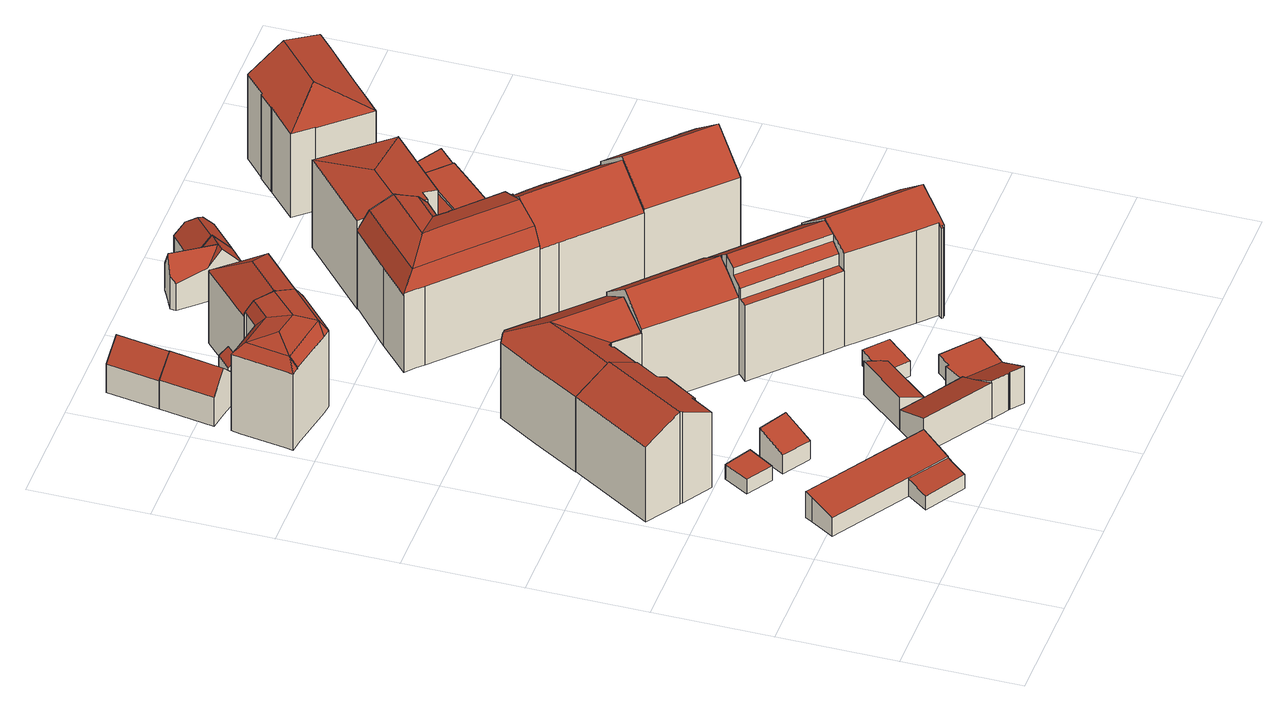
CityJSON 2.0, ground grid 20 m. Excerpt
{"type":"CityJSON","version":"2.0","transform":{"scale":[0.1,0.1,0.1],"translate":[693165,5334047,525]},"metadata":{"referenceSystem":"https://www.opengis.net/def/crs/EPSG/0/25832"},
"CityObjects":{
"building1":{"type":"Building","attributes":{"Gemeindeschluessel":"09162000","HoeheDach":"532.035","HoeheGrund":"527.020","Methode":"1000","NiedrigsteTraufeDesGebaeudes":"530.609","Geometrietyp2DReferenz":"3000","function":"31001_2000","roofType":"2100","measuredHeight":5.01,"storeysAboveGround":1},"geometry":[{"type":"MultiSurface","lod":"2","boundaries":[[[0,1,2,3,4,5]],[[6,7,8,9]],[[10,11,0,5]],[[11,8,7,12,13,2,1,0]],[[9,8,11,10]],[[3,2,13,14]],[[9,10,5,4,3,14,15,6]],[[12,7,6,15,14,13]]],"semantics":{"surfaces":[{"type":"WallSurface"},{"type":"RoofSurface"},{"type":"GroundSurface"}],"values":[0,0,0,1,0,0,2,0]}}]},
"building2":{"type":"Building","attributes":{"Gemeindeschluessel":"09162000","HoeheDach":"530.473","HoeheGrund":"527.180","Methode":"1000","NiedrigsteTraufeDesGebaeudes":"529.899","Geometrietyp2DReferenz":"3000","function":"51009_1610","roofType":"1000","measuredHeight":3.29},"geometry":[{"type":"MultiSurface","lod":"2","boundaries":[[[16,17,18,19]],[[20,21,17,16]],[[19,18,22,23]],[[22,24,25,23]],[[18,17,21,26,24,22]],[[16,19,23,25,27,20]],[[26,21,20,27,25,24]]],"semantics":{"surfaces":[{"type":"WallSurface"},{"type":"RoofSurface"},{"type":"GroundSurface"}],"values":[0,0,0,0,1,2,0]}}]},
"building3":{"type":"Building","attributes":{"Gemeindeschluessel":"09162000","HoeheDach":"544.730","HoeheGrund":"526.660","Methode":"2000","NiedrigsteTraufeDesGebaeudes":"540.774","Geometrietyp2DReferenz":"3000","function":"31001_9998","roofType":"3100","measuredHeight":18.07,"storeysAboveGround":4},"geometry":[{"type":"MultiSurface","lod":"2","boundaries":[[[28,29,30,31]],[[32,33,34,35]],[[36,37,38,39,40,30,29,41,42,43,33,32]],[[44,39,38,45]],[[46,47,36,32,35,48]],[[49,31,30,40,39,44]],[[41,29,28,50,51,42]],[[33,43,52,53,54,34]],[[45,38,37,55]],[[55,37,36,47]],[[48,35,34,54]],[[52,43,42,51]],[[51,50,28,31,49,44,45,55,47,46,48,54,53,52]]],"semantics":{"surfaces":[{"type":"WallSurface"},{"type":"RoofSurface"},{"type":"GroundSurface"}],"values":[0,1,1,0,0,0,0,0,0,0,0,0,2]}}]},
"building4":{"type":"Building","attributes":{"Gemeindeschluessel":"09162000","HoeheDach":"529.612","HoeheGrund":"526.780","Methode":"1000","NiedrigsteTraufeDesGebaeudes":"529.612","Geometrietyp2DReferenz":"3000","function":"31001_2000","roofType":"1000","measuredHeight":2.83},"geometry":[{"type":"MultiSurface","lod":"2","boundaries":[[[56,57,58,59]],[[59,58,60,61]],[[62,57,56,63]],[[63,56,59,61,64]],[[62,65,60,58,57]],[[64,61,60,65]],[[62,63,64,65]]],"semantics":{"surfaces":[{"type":"WallSurface"},{"type":"RoofSurface"},{"type":"GroundSurface"}],"values":[0,0,0,1,2,0,0]}}]},
"building5":{"type":"Building","attributes":{"Gemeindeschluessel":"09162000","HoeheDach":"532.652","HoeheGrund":"526.910","Methode":"1000","NiedrigsteTraufeDesGebaeudes":"530.538","Geometrietyp2DReferenz":"3000","function":"31001_2000","roofType":"2100","measuredHeight":5.74},"geometry":[{"type":"MultiSurface","lod":"2","boundaries":[[[66,67,68,69]],[[69,68,70,71]],[[72,73,66,69,71]],[[74,75,70,68,67]],[[72,71,70,75]],[[73,72,75,74,67,66]]],"semantics":{"surfaces":[{"type":"WallSurface"},{"type":"GroundSurface"},{"type":"RoofSurface"}],"values":[0,0,1,2,0,0]}}]},
"building6":{"type":"Building","attributes":{"Gemeindeschluessel":"09162000","HoeheDach":"534.102","HoeheGrund":"527.170","Methode":"1000","NiedrigsteTraufeDesGebaeudes":"531.135","Geometrietyp2DReferenz":"3000","function":"31001_2000","roofType":"2100","measuredHeight":6.93},"geometry":[{"type":"MultiSurface","lod":"2","boundaries":[[[76,77,78,79,80,81,82]],[[78,77,83,84,85,79]],[[84,83,86,87,88,89,85]],[[80,89,88,81]],[[79,85,89,80]],[[77,76,82,87,86,83]],[[81,88,87,82]]],"semantics":{"surfaces":[{"type":"GroundSurface"},{"type":"WallSurface"},{"type":"RoofSurface"}],"values":[0,1,2,1,1,1,1]}}]},
"building7":{"type":"Building","attributes":{"Gemeindeschluessel":"09162000","HoeheDach":"544.530","HoeheGrund":"526.630","Methode":"2000","NiedrigsteTraufeDesGebaeudes":"541.170","Geometrietyp2DReferenz":"3000","function":"31001_9998","roofType":"3100","measuredHeight":17.9,"storeysAboveGround":4},"geometry":[{"type":"MultiSurface","lod":"2","boundaries":[[[90,91,92,93,94,95,96,97,98,99,100,101,102,103,104,105,106,107,108]],[[97,109,110,98]],[[111,112,108,107,106,113]],[[114,115,113,106,105,104]],[[96,116,109,97]],[[92,91,90,108,112,117,118,119]],[[120,121,117,112,111,113,115]],[[34,122,123,103,102,101]],[[98,110,124,99]],[[94,125,126,95]],[[127,118,117,121,120]],[[124,110,109,116,126,125,128,127,120,129,130]],[[103,123,114,104]],[[119,118,127,128]],[[95,126,116,96]],[[130,129,120,115,114,123,122,34]],[[93,92,119,128,125,94]],[[100,99,124,130,34,101]]],"semantics":{"surfaces":[{"type":"GroundSurface"},{"type":"WallSurface"},{"type":"RoofSurface"}],"values":[0,1,1,1,1,1,2,1,1,1,2,2,1,2,1,2,1,1]}}]},
"building8":{"type":"Building","attributes":{"Gemeindeschluessel":"09162000","HoeheDach":"543.630","HoeheGrund":"526.260","Methode":"2000","NiedrigsteTraufeDesGebaeudes":"540.753","Geometrietyp2DReferenz":"3000","function":"31001_9998","roofType":"3200","measuredHeight":17.37,"storeysAboveGround":4},"geometry":[{"type":"MultiSurface","lod":"2","boundaries":[[[131,132,133]],[[134,135,136,137]],[[138,139,140,141,142,143,144,145,146]],[[147,138,146,148,149]],[[150,151,136,135]],[[152,153,144,143,142,154]],[[155,156,157,158,159,160,161,162,163,164,165,166,153,152,154,167,168,169,170,171,172]],[[131,173,174,175,132]],[[156,155,172,174,173,131]],[[154,142,141,167]],[[132,176,177,136]],[[177,176,138,147]],[[132,175,178,176]],[[133,132,136,151,150]],[[136,147,149,179,180,181]],[[137,136,181]],[[176,178,139,138]],[[177,147,136]],[[181,180,179,149,163,162,161,160]],[[159,158,157,156,131,133,150,135,134,137,181,160]],[[148,146,145,166,165,164,163,149]],[[178,175,174,172,171,170,169,168,167,141,140,139]],[[166,145,144,153]]],"semantics":{"surfaces":[{"type":"RoofSurface"},{"type":"WallSurface"},{"type":"GroundSurface"}],"values":[0,0,0,0,1,1,2,0,1,1,0,0,0,0,0,0,0,0,1,1,1,1,1]}}]},
"building9":{"type":"Building","attributes":{"Gemeindeschluessel":"09162000","HoeheDach":"534.962","HoeheGrund":"526.020","Methode":"1000","NiedrigsteTraufeDesGebaeudes":"531.669","Geometrietyp2DReferenz":"3000","function":"31001_1000","roofType":"3100","measuredHeight":8.94,"storeysAboveGround":2},"geometry":[{"type":"MultiSurface","lod":"2","boundaries":[[[182,183,184,185,186,187]],[[188,183,182,189]],[[189,182,187,190]],[[191,192,193,186,185,184]],[[193,190,187,186]],[[192,191,188,189,190,193]],[[184,183,188,191]]],"semantics":{"surfaces":[{"type":"WallSurface"},{"type":"RoofSurface"},{"type":"GroundSurface"}],"values":[0,1,1,2,0,0,0]}}]},
"building10":{"type":"Building","attributes":{"Gemeindeschluessel":"09162000","HoeheDach":"533.658","HoeheGrund":"527.180","Methode":"1000","NiedrigsteTraufeDesGebaeudes":"531.165","Geometrietyp2DReferenz":"3000","function":"31001_2000","roofType":"2100","measuredHeight":6.48},"geometry":[{"type":"MultiSurface","lod":"2","boundaries":[[[194,195,196,197,198,199]],[[200,201,202,203]],[[203,202,204,81]],[[81,204,205,80]],[[206,201,200,207,196,195]],[[204,202,201,206,195,194,199,205]],[[203,81,80,198,197,196,207,200]],[[80,205,199,198]]],"semantics":{"surfaces":[{"type":"WallSurface"},{"type":"RoofSurface"},{"type":"GroundSurface"}],"values":[0,0,0,0,0,1,2,0]}}]},
"building11":{"type":"Building","attributes":{"Gemeindeschluessel":"09162000","HoeheDach":"534.940","HoeheGrund":"525.990","Methode":"2000","NiedrigsteTraufeDesGebaeudes":"531.519","Geometrietyp2DReferenz":"3000","function":"31001_1000","roofType":"3100","measuredHeight":8.95,"storeysAboveGround":2},"geometry":[{"type":"MultiSurface","lod":"2","boundaries":[[[184,185,186,208,209,210]],[[185,184,211,212,213,186]],[[214,215,210,209,208,216]],[[212,214,216,213]],[[210,215,211,184]],[[186,213,216,208]],[[211,215,214,212]]],"semantics":{"surfaces":[{"type":"GroundSurface"},{"type":"WallSurface"},{"type":"RoofSurface"}],"values":[0,1,1,2,1,1,2]}}]},
"building12":{"type":"Building","attributes":{"Gemeindeschluessel":"09162000","HoeheDach":"534.459","HoeheGrund":"527.111","Methode":"2000","NiedrigsteTraufeDesGebaeudes":"530.683","Geometrietyp2DReferenz":"3000","function":"31001_2000","roofType":"1000","measuredHeight":7.35},"geometry":[{"type":"MultiSurface","lod":"2","boundaries":[[[217,218,219,220]],[[221,222,223,224]],[[225,226,222,221]],[[227,228,229,230]],[[231,232,233,234]],[[235,236,237,233,232,229,228,238,239,240,241]],[[235,242,243,236]],[[240,239,244,224,223]],[[244,245,227,230,231,234,246,243,242,217,220,247,225,221,224]],[[245,238,228,227]],[[234,233,237,246]],[[236,243,246,237]],[[226,248,219,218,241,240,223,222]],[[230,229,232,231]],[[226,225,247,248]],[[220,219,248,247]],[[217,242,235,241,218]],[[244,239,238,245]]],"semantics":{"surfaces":[{"type":"WallSurface"},{"type":"RoofSurface"},{"type":"GroundSurface"}],"values":[0,0,0,0,0,1,0,0,2,0,0,0,1,0,0,0,0,0]}}]},
"building13":{"type":"Building","attributes":{"Gemeindeschluessel":"09162000","HoeheDach":"530.565","HoeheGrund":"526.230","Methode":"1000","NiedrigsteTraufeDesGebaeudes":"529.251","Geometrietyp2DReferenz":"3000","function":"31001_1000","roofType":"2100","measuredHeight":4.33},"geometry":[{"type":"MultiSurface","lod":"2","boundaries":[[[249,250,251,252]],[[253,254,255,256]],[[252,251,254,253]],[[249,252,253,256]],[[255,254,251,250]],[[256,255,250,249]]],"semantics":{"surfaces":[{"type":"WallSurface"},{"type":"GroundSurface"},{"type":"RoofSurface"}],"values":[0,0,0,1,2,0]}}]},
"building14":{"type":"Building","attributes":{"Gemeindeschluessel":"09162000","HoeheDach":"546.095","HoeheGrund":"526.870","Methode":"1000","NiedrigsteTraufeDesGebaeudes":"541.895","Geometrietyp2DReferenz":"3000","function":"31001_1000","roofType":"3100","measuredHeight":19.23,"storeysAboveGround":5},"geometry":[{"type":"MultiSurface","lod":"2","boundaries":[[[257,258,259,260]],[[261,262,260,259,263,264]],[[265,266,267,268,269,270]],[[261,264,271,272]],[[266,273,272,271,274,267]],[[269,275,258,257,276,270]],[[262,261,272,273,266,265,270,276,257,260]],[[263,259,258,275]],[[268,267,274,271,264,263,275,269]]],"semantics":{"surfaces":[{"type":"WallSurface"},{"type":"GroundSurface"},{"type":"RoofSurface"}],"values":[0,0,0,0,0,0,1,2,2]}}]},
"building15":{"type":"Building","attributes":{"Gemeindeschluessel":"09162000","HoeheDach":"529.981","HoeheGrund":"527.042","Methode":"1000","NiedrigsteTraufeDesGebaeudes":"529.981","Geometrietyp2DReferenz":"3000","function":"31001_2000","roofType":"1000","measuredHeight":2.94},"geometry":[{"type":"MultiSurface","lod":"2","boundaries":[[[277,278,279,280,281,282]],[[283,284,282,281]],[[285,286,279,278]],[[285,287,284,283,288,286]],[[277,282,284,287]],[[288,280,279,286]],[[287,285,278,277]],[[283,281,280,288]]],"semantics":{"surfaces":[{"type":"RoofSurface"},{"type":"WallSurface"},{"type":"GroundSurface"}],"values":[0,1,1,2,1,1,1,1]}}]},
"building16":{"type":"Building","attributes":{"Gemeindeschluessel":"09162000","HoeheDach":"543.880","HoeheGrund":"526.270","Methode":"2000","NiedrigsteTraufeDesGebaeudes":"540.260","Geometrietyp2DReferenz":"3000","function":"31001_1000","roofType":"3200","measuredHeight":17.61,"storeysAboveGround":4},"geometry":[{"type":"MultiSurface","lod":"2","boundaries":[[[289,290,291,292,293]],[[172,294,167,295,296,297,298,299,300,301]],[[301,289,302,172]],[[299,291,290,300]],[[300,290,289,301]],[[303,293,292,304,305,306,307]],[[307,306,305,304,297,296,295,167]],[[292,291,299,298,297,304]],[[294,172,302,303,307,167]],[[302,289,293,303]]],"semantics":{"surfaces":[{"type":"RoofSurface"},{"type":"GroundSurface"},{"type":"WallSurface"}],"values":[0,1,2,2,2,0,2,2,2,0]}}]},
"building17":{"type":"Building","attributes":{"Gemeindeschluessel":"09162000","HoeheDach":"547.530","HoeheGrund":"526.990","Methode":"2000","NiedrigsteTraufeDesGebaeudes":"541.704","Geometrietyp2DReferenz":"3000","function":"31001_1000","roofType":"3100","measuredHeight":20.54,"storeysAboveGround":5},"geometry":[{"type":"MultiSurface","lod":"2","boundaries":[[[308,309,310,311,312,313,314,315,316,317,318,319,320,321]],[[322,323,324,325,326]],[[327,328,329,330]],[[311,331,332,312]],[[333,334,326,325,315,314,313]],[[323,322,335,331,311,310,309,308,321,336,328,327]],[[332,331,335,334,333]],[[318,337,338,319]],[[335,322,326,334]],[[312,332,333,313]],[[317,329,337,318]],[[323,327,330,324]],[[320,339,336,321]],[[319,338,339,320]],[[325,324,330,329,317,316,315]],[[328,336,339,338,337,329]]],"semantics":{"surfaces":[{"type":"GroundSurface"},{"type":"RoofSurface"},{"type":"WallSurface"}],"values":[0,1,1,2,2,2,1,2,2,2,2,2,2,2,2,1]}}]},
"building18":{"type":"Building","attributes":{"Gemeindeschluessel":"09162000","HoeheDach":"546.800","HoeheGrund":"526.680","Methode":"2000","NiedrigsteTraufeDesGebaeudes":"537.844","Geometrietyp2DReferenz":"3000","function":"31001_9998","roofType":"3100","measuredHeight":20.12,"storeysAboveGround":5},"geometry":[{"type":"MultiSurface","lod":"2","boundaries":[[[340,341,342,343]],[[344,345,346,347,348,349,350,351]],[[352,353,354,355]],[[356,357,358,359]],[[360,361,362,343,342,363,364]],[[365,364,363]],[[357,356,366,367,368,369,370,371,361,360]],[[372,373,374,375,376,377,348,347]],[[374,373,378,379]],[[368,380,381,382,383,369]],[[384,354,353,385,386,387,388,381,380,368,367,358]],[[389,390,391,392]],[[393,394,384,358,357,360,364,365,395]],[[396,341,340,397,379,378]],[[395,398,372,347,346,345]],[[351,350,349,399,400,401]],[[359,358,367,366]],[[382,381,388,402]],[[363,342,341,396,365]],[[403,391,390,404,405,345,344]],[[402,388,387,406]],[[390,389,407,408,409,355,354,384,394,404]],[[399,349,348,377]],[[352,410,411,386,385,353]],[[406,387,386,411]],[[359,366,356]],[[405,404,394,393,395,345]],[[412,413,392,391,403,344,351,401]],[[409,408,407,389,392,413,412,401,400,399,377,376,375,374,379,397,340,343,362,361,371,370,369,383,382,402,406,411,410,352,355]],[[365,396,378,373,372,398,395]]],"semantics":{"surfaces":[{"type":"WallSurface"},{"type":"RoofSurface"},{"type":"GroundSurface"}],"values":[0,1,0,0,0,0,0,0,0,0,1,0,1,0,1,0,0,0,1,1,0,0,0,0,0,1,1,0,2,1]}}]},
"building19":{"type":"Building","attributes":{"Gemeindeschluessel":"09162000","HoeheDach":"529.175","HoeheGrund":"526.420","Methode":"1000","NiedrigsteTraufeDesGebaeudes":"529.175","Geometrietyp2DReferenz":"3000","function":"31001_2000","roofType":"1000","measuredHeight":2.75},"geometry":[{"type":"MultiSurface","lod":"2","boundaries":[[[414,415,416,417,418,419]],[[420,414,419,421]],[[419,418,417,422,423,421]],[[424,415,414,420]],[[416,415,424,425,422,417]],[[420,421,423,422,425,424]]],"semantics":{"surfaces":[{"type":"RoofSurface"},{"type":"WallSurface"},{"type":"GroundSurface"}],"values":[0,1,1,1,1,2]}}]},
"building20":{"type":"Building","attributes":{"Gemeindeschluessel":"09162000","HoeheDach":"547.900","HoeheGrund":"527.042","Methode":"2000","NiedrigsteTraufeDesGebaeudes":"542.111","Geometrietyp2DReferenz":"3000","function":"31001_1000","roofType":"3100","measuredHeight":20.86,"storeysAboveGround":5},"geometry":[{"type":"MultiSurface","lod":"2","boundaries":[[[426,427,428,429]],[[430,431,432,433]],[[311,434,435,436,321]],[[433,432,434,311]],[[431,437,438,428,427,439,435,434,432]],[[430,440,437,431]],[[441,436,435,439]],[[438,437,440,442]],[[443,321,436,441]],[[429,442,440,430,433,311,321,443,426]],[[443,441,439,427,426]],[[429,428,438,442]]],"semantics":{"surfaces":[{"type":"WallSurface"},{"type":"RoofSurface"},{"type":"GroundSurface"}],"values":[0,0,0,0,1,0,1,0,0,2,0,0]}}]},
"building21":{"type":"Building","attributes":{"Gemeindeschluessel":"09162000","HoeheDach":"535.351","HoeheGrund":"526.180","Methode":"2000","NiedrigsteTraufeDesGebaeudes":"530.934","Geometrietyp2DReferenz":"3000","function":"31001_1000","roofType":"3100","measuredHeight":9.17,"storeysAboveGround":2},"geometry":[{"type":"MultiSurface","lod":"2","boundaries":[[[444,445,446,447,448,449,450,451,452,453]],[[454,455,456,457,458,459,460,461,462,463]],[[460,464,465,449,448,466,467,461]],[[468,469,462,461,467,466,448,447,446]],[[470,469,471]],[[472,473,474,475,455,454,463,469,470]],[[476,477,444,453,478,479]],[[480,481,482,483,484,473,472,470,471,485,476,479]],[[485,471,469,468,446,445,444,477,476]],[[484,486,487,456,455,475,474,473]],[[487,486,484,483,482,481,480,479,478,453,452,451,450,449,465,464,460,459,458,457,456]],[[463,462,469]]],"semantics":{"surfaces":[{"type":"WallSurface"},{"type":"RoofSurface"},{"type":"GroundSurface"}],"values":[0,0,0,1,1,1,0,0,1,0,2,1]}}]},
"building22":{"type":"Building","attributes":{"Gemeindeschluessel":"09162000","HoeheDach":"547.100","HoeheGrund":"526.830","Methode":"2000","NiedrigsteTraufeDesGebaeudes":"540.188","Geometrietyp2DReferenz":"3000","function":"31001_1000","roofType":"3100","measuredHeight":20.27,"storeysAboveGround":5},"geometry":[{"type":"MultiSurface","lod":"2","boundaries":[[[488,489,490,491]],[[492,493,494,495,496,497,498,499,500,501,502,503,504,505,506,488,491]],[[507,508,509,510,499,498,497,496]],[[494,493,492,511,512,513]],[[510,514,515,501,500,499]],[[505,516,517,506]],[[501,515,518,502]],[[512,511,490,489,517,516,519,520,518,515,514,510,509]],[[503,520,519,504]],[[521,513,512,509,508,507]],[[494,513,521,495]],[[506,517,489,488]],[[502,518,520,503]],[[504,519,516,505]],[[495,521,507,496]],[[492,491,490,511]]],"semantics":{"surfaces":[{"type":"WallSurface"},{"type":"GroundSurface"},{"type":"RoofSurface"}],"values":[0,1,0,0,0,0,0,2,0,2,0,0,0,0,0,0]}}]},
"building23":{"type":"Building","attributes":{"Gemeindeschluessel":"09162000","HoeheDach":"535.340","HoeheGrund":"526.320","Methode":"2000","NiedrigsteTraufeDesGebaeudes":"531.663","Geometrietyp2DReferenz":"3000","function":"31001_1000","roofType":"3300","measuredHeight":9.02,"storeysAboveGround":2},"geometry":[{"type":"MultiSurface","lod":"2","boundaries":[[[522,523,524,525,526,527,528,529,530,531,532,533]],[[534,535,536]],[[537,455,538,539,534,536,540]],[[526,525,524,523,455,537,540,541,542,527]],[[541,540,536,535,543,544,545,542]],[[534,539,533,532,531,530,543,535]],[[523,522,533,539,538,455]],[[542,545,544,543,530,529,528,527]]],"semantics":{"surfaces":[{"type":"GroundSurface"},{"type":"RoofSurface"},{"type":"WallSurface"}],"values":[0,1,1,2,1,2,2,2]}}]},
"building24":{"type":"Building","attributes":{"Gemeindeschluessel":"09162000","HoeheDach":"544.650","HoeheGrund":"526.540","Methode":"2000","NiedrigsteTraufeDesGebaeudes":"543.546","Geometrietyp2DReferenz":"3000","function":"31001_1000","roofType":"3200","measuredHeight":18.11,"storeysAboveGround":4},"geometry":[{"type":"MultiSurface","lod":"2","boundaries":[[[546,547,548,549,550]],[[551,552,553,547,546,554]],[[555,556,557,549,548]],[[558,559,560,561]],[[562,563,564,565]],[[554,546,550,566]],[[556,555,559,558,567,568,569,557]],[[550,549,557,569,570,566]],[[565,564,553,552]],[[553,564,563,560,559,555,548,547]],[[561,562,565,552,551,554,566,570,569,568,567,558]],[[561,560,563,562]]],"semantics":{"surfaces":[{"type":"RoofSurface"},{"type":"WallSurface"},{"type":"GroundSurface"}],"values":[0,1,0,1,1,1,1,1,1,0,2,1]}}]},
"building25":{"type":"Building","attributes":{"Gemeindeschluessel":"09162000","HoeheDach":"547.834","HoeheGrund":"526.977","Methode":"2000","NiedrigsteTraufeDesGebaeudes":"528.990","Geometrietyp2DReferenz":"3000","function":"31001_9998","roofType":"3100","measuredHeight":20.86,"storeysAboveGround":5},"geometry":[{"type":"MultiSurface","lod":"2","boundaries":[[[571,572,573,574]],[[575,576,577,573,572,578,579,580]],[[581,582,578,572,571,583]],[[584,585,586,580,579]],[[587,588,576,575,589]],[[590,577,576,588]],[[589,575,580,586]],[[590,591,592,574,573,577]],[[574,592,583,571]],[[587,589,586,585]],[[590,588,587,585,584,582,581,591]],[[581,583,592,591]],[[584,579,578,582]]],"semantics":{"surfaces":[{"type":"WallSurface"},{"type":"RoofSurface"},{"type":"GroundSurface"}],"values":[0,1,0,0,0,0,1,0,1,0,2,0,0]}}]},
"building26":{"type":"Building","attributes":{"Gemeindeschluessel":"09162000","HoeheDach":"531.227","HoeheGrund":"526.890","Methode":"1000","NiedrigsteTraufeDesGebaeudes":"529.880","Geometrietyp2DReferenz":"3000","function":"51009_1610","roofType":"1000","measuredHeight":4.34},"geometry":[{"type":"MultiSurface","lod":"2","boundaries":[[[593,594,595,596,597,598,599,600,601,602,603,604,605,606]],[[607,608,609,610,611,612,613,614,615]],[[595,615,614,596]],[[603,616,617,604]],[[594,593,606,609,608,607]],[[594,607,615,595]],[[614,613,612,598,597,596]],[[618,619,620,617,616,621,622]],[[600,599,598,612,611,619,618,622,601]],[[610,620,619,611]],[[622,621,616,603,602,601]],[[620,610,609,606,605,604,617]]],"semantics":{"surfaces":[{"type":"GroundSurface"},{"type":"RoofSurface"},{"type":"WallSurface"}],"values":[0,1,2,2,2,2,2,1,2,2,2,2]}}]},
"building27":{"type":"Building","attributes":{"Gemeindeschluessel":"09162000","HoeheDach":"530.328","HoeheGrund":"526.730","Methode":"2000","NiedrigsteTraufeDesGebaeudes":"529.501","Geometrietyp2DReferenz":"3000","function":"31001_2000","roofType":"2100","measuredHeight":3.6},"geometry":[{"type":"MultiSurface","lod":"2","boundaries":[[[623,624,625,626]],[[627,628,624,623,629,630]],[[631,632,633,634,635,636,637,638]],[[638,637,627,630]],[[637,636,635,634,639,625,624,628,627]],[[640,633,632,631,638,630,629,623,626]],[[633,640,626,625,639,634]]],"semantics":{"surfaces":[{"type":"WallSurface"},{"type":"RoofSurface"},{"type":"GroundSurface"}],"values":[0,0,0,0,1,2,0]}}]},
"building28":{"type":"Building","attributes":{"Gemeindeschluessel":"09162000","HoeheDach":"530.750","HoeheGrund":"526.845","Methode":"2000","NiedrigsteTraufeDesGebaeudes":"530.350","Geometrietyp2DReferenz":"3000","function":"31001_1000","roofType":"1000","measuredHeight":3.9,"storeysAboveGround":1},"geometry":[{"type":"MultiSurface","lod":"2","boundaries":[[[641,642,643,644,645,646,604,603]],[[647,648,649,650,651,652,653]],[[645,654,651,650,646]],[[655,656,657,658,654]],[[604,649,648,603]],[[646,650,649,604]],[[647,641,603,648]],[[657,653,652,658]],[[658,652,651,654]],[[644,655,654,645]],[[647,653,657,656,643,642,641]],[[655,644,643,656]]],"semantics":{"surfaces":[{"type":"GroundSurface"},{"type":"RoofSurface"},{"type":"WallSurface"}],"values":[0,1,2,1,2,2,2,2,2,2,2,2]}}]},
"building29":{"type":"Building","attributes":{"Gemeindeschluessel":"09162000","HoeheDach":"545.700","HoeheGrund":"526.560","Methode":"2000","NiedrigsteTraufeDesGebaeudes":"542.908","Geometrietyp2DReferenz":"3000","function":"31001_1000","roofType":"3200","measuredHeight":19.14,"storeysAboveGround":5},"geometry":[{"type":"MultiSurface","lod":"2","boundaries":[[[659,660,661,662]],[[662,661,663,664]],[[665,666,667,668]],[[669,670,671,672]],[[673,674,675,676]],[[664,663,677,678]],[[679,680,666,665]],[[663,661,660,675,674,681,682,683,684,677]],[[684,683,685,686,667,666,680,671]],[[687,681,674,673]],[[672,671,680,679]],[[676,675,660,659]],[[678,677,688,689]],[[670,688,677,684,671]],[[689,688,670,669]],[[690,682,681,687]],[[691,686,685,692]],[[668,667,686,691]],[[673,676,659,662,664,678,689,669,672,679,665,668,691,692,693,690,687]],[[683,682,690,693,692,685]]],"semantics":{"surfaces":[{"type":"WallSurface"},{"type":"RoofSurface"},{"type":"GroundSurface"}],"values":[0,0,0,0,0,0,0,1,1,0,0,0,0,1,0,0,0,0,2,0]}}]}
},
"vertices":[
[52,188,56],[63,207,61],[76,228,67],[76,228,20],[63,207,20],[52,188,20],[285,115,20],[285,115,70],[249,65,56],[249,65,20],[181,107,20],[181,107,56],[87,239,70],[84,241,70],[84,241,20],[87,239,20],
[239,52,22],[239,52,52],[223,30,49],[223,30,22],[249,65,22],[249,65,54],[154,71,49],[154,71,22],[181,107,55],[181,107,22],[186,104,55],[186,104,22],
[183,495,17],[183,495,158],[145,437,159],[145,437,17],[60,435,197],[145,575,197],[89,611,162],[3,471,162],[61,435,197],[65,432,194],[115,401,163],[139,440,163],[140,440,162],[177,499,162],[168,505,167],[193,545,167],[139,440,17],[115,401,17],[60,435,17],[61,435,17],[3,471,17],[140,440,17],[177,499,17],[168,505,17],[193,545,17],[145,575,17],[89,611,17],[65,432,17],
[186,362,46],[186,362,18],[155,379,18],[155,379,46],[140,387,18],[140,387,46],[158,318,18],[158,318,46],[114,345,46],[114,345,18],
[177,307,19],[177,307,56],[204,352,77],[204,352,19],[253,326,77],[253,326,19],[224,278,19],[222,279,19],[222,279,55],[224,278,55],
[423,80,22],[400,43,22],[395,46,22],[285,115,22],[330,168,22],[371,142,22],[437,101,22],[400,43,91],[395,46,91],[285,115,91],[423,80,72],[437,101,62],[371,142,61],[330,168,61],
[306,603,16],[271,564,16],[269,562,16],[233,599,16],[232,599,16],[227,599,16],[221,599,16],[217,593,16],[221,591,16],[193,545,16],[143,576,16],[89,611,16],[138,691,16],[181,760,16],[197,762,16],[199,762,16],[214,764,16],[289,691,16],[341,641,16],[217,593,167],[221,591,165],[289,691,162],[341,641,162],[214,764,162],[197,762,169],[199,762,169],[221,599,167],[306,603,195],[271,564,162],[269,562,162],[214,691,195],[261,646,195],[138,691,162],[181,760,162],[193,545,165],[232,599,162],[227,599,164],[233,600,162],[233,599,162],[186,645,195],[143,576,195],
[133,1020,161],[130,1035,179],[116,1022,161],[29,1037,160],[30,1037,160],[32,1051,179],[29,1037,161],[113,1114,179],[147,1145,179],[137,1156,160],[136,1157,158],[133,1155,158],[134,1154,160],[135,1153,162],[111,1131,161],[110,1131,161],[45,1125,179],[48,1141,161],[31,1144,161],[30,1037,161],[30,1037,162],[134,1154,13],[135,1153,13],[133,1155,13],[146,1032,13],[133,1020,13],[116,1022,13],[30,1037,13],[29,1037,13],[13,1039,13],[16,1054,13],[28,1128,13],[31,1144,13],[48,1141,13],[110,1131,13],[111,1131,13],[136,1157,13],[137,1156,13],[147,1145,13],[170,1119,13],[193,1093,13],[202,1083,13],[146,1032,161],[202,1083,161],[193,1093,179],[122,1074,186],[77,1082,186],[170,1119,186],[28,1128,161],[16,1054,161],[13,1039,161],
[85,1260,100],[117,1255,67],[117,1255,10],[85,1260,10],[52,1266,10],[52,1266,67],[102,1162,67],[69,1168,100],[36,1173,67],[102,1162,10],[69,1168,10],[36,1173,10],
[407,242,81],[428,230,69],[428,230,22],[407,242,22],[397,247,22],[397,247,87],[439,222,22],[439,222,62],[434,216,62],[434,216,22],[371,142,62],[330,168,86],[438,222,62],[438,222,22],
[67,1356,10],[100,1350,10],[132,1345,10],[117,1255,65],[85,1260,99],[52,1266,65],[100,1350,99],[132,1345,65],[67,1356,65],
[458,135,21],[458,135,57],[463,132,57],[463,132,21],[543,107,21],[543,107,57],[522,84,57],[522,84,21],[541,108,21],[541,108,57],[454,10,21],[454,10,91],[451,7,93],[451,7,21],[430,24,21],[430,24,93],[431,24,92],[431,24,21],[437,101,58],[400,43,95],[429,25,92],[483,41,67],[482,42,67],[495,56,57],[437,102,57],[437,101,21],[400,43,21],[482,42,21],[483,41,21],[429,25,21],[483,154,21],[483,154,57],
[141,1184,12],[141,1184,43],[166,1207,43],[166,1207,12],[177,1195,12],[177,1195,55],[152,1172,56],[152,1172,12],
[341,641,19],[341,641,170],[465,525,170],[465,525,19],[425,483,19],[428,486,19],[428,486,211],[425,483,208],[360,474,19],[390,445,19],[390,445,169],[360,474,169],[269,562,170],[269,562,19],[417,474,199],[417,474,19],[391,446,19],[391,446,169],[305,601,211],[305,601,19],
[434,216,50],[464,194,50],[505,240,50],[467,272,50],[428,230,50],[439,221,50],[428,230,20],[439,221,20],[464,194,20],[505,240,20],[434,216,20],[467,272,20],
[295,1169,153],[252,1217,153],[230,1241,153],[229,1241,153],[225,1172,189],[169,1120,13],[152,1172,13],[177,1195,13],[227,1242,13],[229,1241,13],[230,1241,13],[252,1217,13],[295,1169,13],[202,1083,153],[169,1120,189],[227,1242,153],[177,1195,153],[152,1172,153],[136,1157,153],
[543,356,20],[526,337,20],[514,324,20],[503,312,20],[476,336,20],[376,430,20],[388,442,20],[390,445,20],[400,456,20],[417,474,20],[425,483,20],[465,525,20],[566,431,20],[591,408,20],[514,324,189],[526,337,202],[400,456,202],[390,445,192],[388,442,189],[526,337,216],[543,356,225],[417,474,225],[400,456,216],[503,312,167],[476,336,167],[376,430,167],[388,442,167],[514,324,167],[591,408,168],[425,483,216],[465,525,168],[566,431,168],
[452,963,17],[452,963,183],[412,928,183],[412,928,17],[243,934,170],[269,930,200],[341,995,200],[387,1036,200],[373,1051,167],[296,984,167],[253,945,167],[242,935,167],[487,881,17],[487,881,168],[505,865,168],[505,865,17],[422,919,161],[422,919,200],[432,909,200],[432,909,161],[419,919,201],[419,919,17],[413,927,17],[413,927,182],[413,927,200],[401,939,200],[443,919,161],[443,919,173],[446,919,169],[446,919,17],[443,919,17],[422,919,17],[414,1005,218],[416,1003,217],[416,1003,17],[414,1005,17],[387,1036,17],[373,1051,17],[424,994,212],[424,994,17],[447,920,167],[455,928,145],[455,928,17],[447,920,17],[493,852,200],[488,882,167],[502,896,128],[486,910,129],[474,911,144],[416,772,17],[416,772,170],[270,909,170],[270,909,17],[365,907,218],[460,818,218],[335,935,218],[442,975,200],[442,975,17],[371,967,218],[296,984,17],[253,945,17],[242,935,17],[474,911,17],[258,921,170],[426,783,200],[328,875,200],[486,910,17],[426,783,17],[460,818,17],[493,852,17],[488,882,17],[502,896,17],[243,934,17],[258,921,17],
[295,1169,42],[320,1191,42],[303,1214,42],[280,1242,42],[279,1241,42],[252,1217,42],[295,1169,14],[252,1217,14],[280,1242,14],[279,1241,14],[320,1191,14],[303,1214,14],
[621,189,20],[621,189,197],[619,192,197],[619,192,20],[620,198,20],[620,198,200],[592,224,200],[592,224,20],[503,312,201],[543,356,229],[591,408,171],[614,191,195],[616,189,195],[668,238,229],[614,191,20],[716,289,171],[616,189,20],[716,289,20],
[290,1324,74],[305,1332,99],[308,1333,104],[332,1346,64],[335,1347,59],[335,1347,12],[332,1346,12],[308,1333,12],[305,1332,12],[290,1324,12],[382,1272,87],[394,1258,67],[394,1258,12],[382,1272,12],[372,1283,12],[353,1304,12],[348,1309,12],[348,1309,74],[353,1304,73],[372,1283,104],[348,1310,12],[339,1336,12],[339,1336,64],[348,1310,74],[333,1297,104],[353,1267,104],[342,1257,104],[325,1275,76],[353,1245,86],[365,1232,66],[391,1255,67],[392,1256,67],[289,1314,64],[289,1318,68],[289,1318,12],[289,1314,12],[317,1283,12],[325,1275,12],[342,1257,12],[353,1245,12],[365,1232,12],[317,1283,74],[391,1255,12],[392,1256,12],
[642,749,18],[642,749,163],[644,748,163],[644,748,18],[642,746,18],[596,696,18],[550,647,18],[441,749,18],[416,772,18],[432,789,18],[463,821,18],[505,865,18],[510,870,18],[511,871,18],[534,850,18],[553,834,18],[562,843,18],[590,817,18],[581,807,18],[416,772,165],[432,789,184],[463,821,221],[505,865,171],[642,746,165],[596,696,221],[550,647,165],[510,870,165],[511,871,164],[590,817,152],[581,807,163],[534,850,163],[562,843,152],[553,834,163],[441,749,165],
[418,1280,13],[394,1258,13],[372,1283,13],[371,1283,13],[371,1284,13],[348,1309,13],[372,1331,13],[373,1331,13],[397,1352,13],[409,1338,13],[430,1316,13],[443,1303,13],[430,1316,87],[409,1338,88],[408,1317,103],[372,1283,103],[418,1280,67],[443,1303,67],[371,1283,103],[371,1284,103],[348,1309,67],[397,1352,68],[373,1331,67],[372,1331,67],
[416,1003,195],[421,998,196],[489,1060,196],[495,1161,186],[373,1051,186],[421,998,15],[424,994,15],[424,994,196],[416,1003,15],[589,1054,186],[530,1123,186],[496,1162,185],[590,1054,15],[590,1054,186],[483,957,186],[483,957,15],[466,976,15],[466,976,189],[452,963,189],[452,963,15],[373,1051,15],[589,1054,15],[530,1123,15],[496,1162,15],[495,1161,15],
[746,653,40],[746,653,169],[767,633,169],[767,633,40],[717,581,228],[754,620,184],[765,631,171],[744,651,171],[642,746,172],[596,697,228],[768,676,20],[744,651,20],[768,676,40],[642,746,20],[550,647,20],[550,647,171],[670,531,20],[754,620,20],[670,531,171],[765,631,20],[789,656,20],[789,656,40],
[700,807,19],[642,749,19],[581,807,19],[590,817,19],[635,867,19],[636,868,19],[635,868,19],[624,878,19],[566,930,19],[567,931,19],[590,956,19],[629,920,19],[658,892,19],[723,831,19],[642,749,49],[700,807,49],[723,831,49],[658,892,49],[635,868,49],[636,868,49],[635,867,49],[590,817,49],[581,807,49],[590,956,62],[629,920,62],[624,878,55],[635,868,55],[658,892,62],[567,931,55],[566,930,55],
[644,1053,17],[644,1053,45],[663,1033,51],[663,1033,17],[561,979,45],[564,982,45],[564,982,17],[561,979,17],[583,960,17],[586,958,17],[590,956,17],[590,956,53],[586,958,52],[583,960,51],[568,970,48],[568,970,17],[623,990,52],[623,990,17],
[663,1033,19],[668,1039,19],[690,1063,19],[741,1033,19],[708,1002,19],[666,958,19],[663,1033,58],[590,956,58],[629,920,58],[666,958,58],[708,1002,58],[669,1039,58],[668,1039,58],[708,1002,54],[741,1033,54],[690,1063,54],[668,1039,54],[669,1039,54],
[752,1201,16],[752,1201,179],[703,1157,179],[703,1157,16],[682,1138,179],[682,1138,16],[607,1263,16],[607,1263,179],[634,1287,179],[634,1287,16],[582,1184,16],[582,1184,179],[555,1215,179],[555,1215,16],[800,1244,16],[800,1244,179],[773,1219,179],[773,1219,16],[648,1108,179],[648,1108,16],[607,1262,16],[607,1262,180],[802,1246,179],[801,1247,180],[738,1284,207],[655,1210,207],[674,1322,180],[634,1286,180],[802,1246,16],[581,1183,179],[581,1183,16],[801,1247,16],[634,1286,16],[674,1322,16],[738,1284,16]
]}
